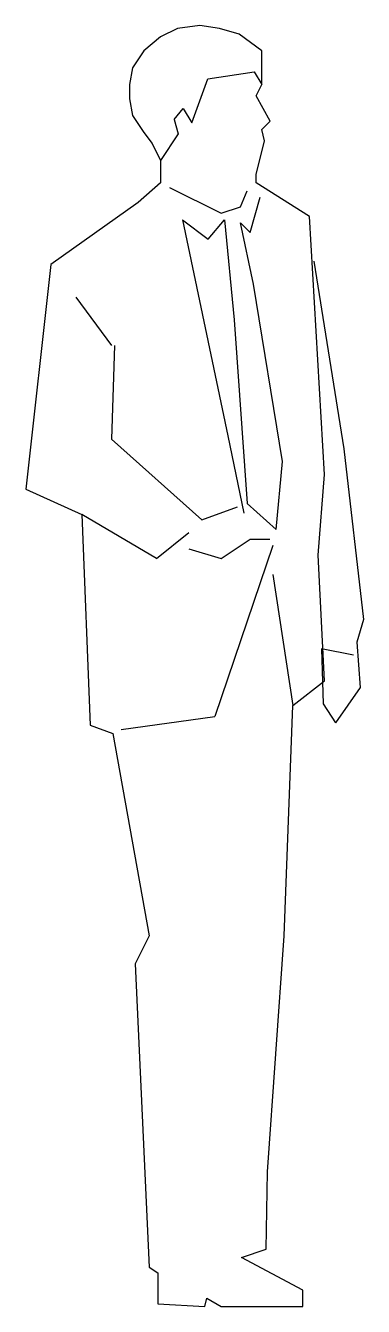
# Model space of a CAD drawing. Extents: x 1.33 to 1.8, y 18.27 to 20.05.
import ezdxf

# ---------------------------------------------------------------- set-up
doc = ezdxf.new("R2010")
doc.units = 0
doc.layers.get('0').update_dxf_attribs({"linetype": 'CONTINUOUS'})

msp = doc.modelspace()

# ---------------------------------------------------------------- linework, layer by layer
at = {"color": 0, "linetype": 'CONTINUOUS'}
msp.add_lwpolyline([(1.5452, 20.049), (1.5217, 20.0372), (1.4982, 20.0176), (1.4825, 19.9941), (1.4786, 19.9706), (1.4786, 19.951), (1.4825, 19.9275), (1.4982, 19.904), (1.5099, 19.8884), (1.5217, 19.8649), (1.5217, 19.8335), (1.4904, 19.8061), (1.3689, 19.7199), (1.3337, 19.4065), (1.412, 19.3713), (1.4238, 19.0775), (1.4551, 19.0657), (1.506, 18.7837), (1.4864, 18.7445), (1.506, 18.3214), (1.5178, 18.3136), (1.5178, 18.2705), (1.5832, 18.2668), (1.5861, 18.2782), (1.606, 18.2668), (1.7198, 18.2668), (1.7198, 18.2896), (1.6344, 18.3351), (1.6686, 18.3465), (1.6706, 18.4546), (1.6941, 18.7837), (1.7058, 19.1049), (1.7502, 19.139), (1.7412, 19.3144), (1.7502, 19.4269), (1.7293, 19.7865), (1.6549, 19.8335), (1.6549, 19.8453), (1.6666, 19.8923), (1.6627, 19.908), (1.6745, 19.9197), (1.6549, 19.955), (1.6627, 19.9706), (1.6627, 20.0176), (1.6627, 20.0176), (1.6314, 20.0411), (1.604, 20.049), (1.5765, 20.0529)], close=True, dxfattribs=at)
for points in [[(1.5408, 19.9218), (1.5531, 19.9374), (1.5653, 19.9174), (1.5877, 19.9787), (1.6521, 19.9886)], [(1.6521, 19.9886), (1.6627, 19.9706)], [(1.5408, 19.9218), (1.5464, 19.9018), (1.5217, 19.8649)], [(1.5342, 19.8272), (1.6062, 19.7912), (1.6332, 19.8002), (1.6422, 19.8227)], [(1.5522, 19.7822), (1.5882, 19.7553), (1.6107, 19.7822), (1.6242, 19.6428), (1.6422, 19.3864), (1.6827, 19.3504), (1.6917, 19.4449), (1.6512, 19.6923), (1.6332, 19.7777), (1.6467, 19.7643), (1.6602, 19.8137)], [(1.5522, 19.7822), (1.6152, 19.4809), (1.6377, 19.3729)], [(1.735, 19.7244), (1.7772, 19.4629), (1.8042, 19.2245), (1.7952, 19.193), (1.7997, 19.13), (1.7653, 19.0806)], [(1.4037, 19.6743), (1.4532, 19.6068)], [(1.4577, 19.6068), (1.4532, 19.4764), (1.5792, 19.3639), (1.6287, 19.3819)], [(1.5162, 19.3099), (1.412, 19.3713)], [(1.5162, 19.3099), (1.5612, 19.3459)], [(1.5612, 19.3234), (1.6062, 19.3099), (1.6467, 19.3369), (1.6737, 19.3369)], [(1.6782, 19.3279), (1.5972, 19.0895)], [(1.6782, 19.2874), (1.7058, 19.1049)], [(1.7907, 19.175), (1.7457, 19.184), (1.7481, 19.1073), (1.7653, 19.0806)], [(1.4667, 19.0715), (1.5972, 19.0895)]]:
    msp.add_lwpolyline(points, dxfattribs=at)

doc.saveas('drawing.dxf')
